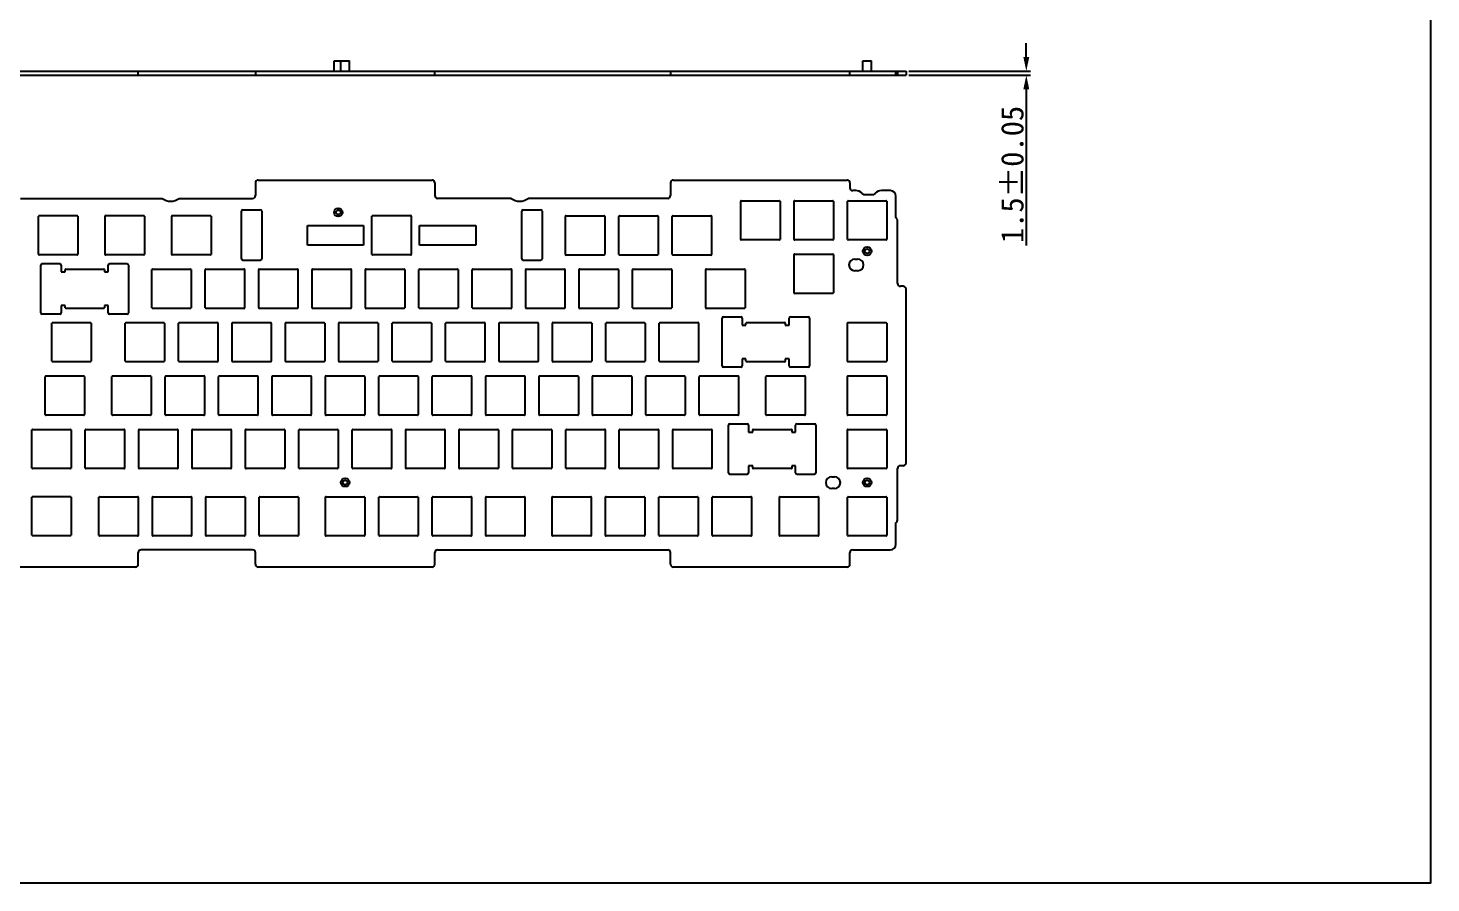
# Model space of a CAD drawing. Header units: millimetres. Extents: x 207 to 1794, y 114 to 650.
# Drawn here: x 461 to 962, y 114 to 419 of the extents above; entities that cross this region are included whole.
import ezdxf

# ---------------------------------------------------------------- set-up
doc = ezdxf.new("R2010")
doc.units = ezdxf.units.MM
doc.header["$LTSCALE"] = 32.67
doc.header["$PDMODE"] = 3
doc.header["$PDSIZE"] = 8
doc.layers.get('0').update_dxf_attribs({"linetype": 'CONTINUOUS'})
doc.layers.get('Defpoints').update_dxf_attribs({"linetype": 'CONTINUOUS'})
doc.styles.get("Standard").update_dxf_attribs({"font": ''})
doc.styles.get('STANDARD').set_extended_font_data('SimSun')
doc.dimstyles.get("Standard").update_dxf_attribs({"dimtxt": 3.5, "dimasz": 3.5, "dimexe": 1.5, "dimexo": 1, "dimtad": 1, "dimdsep": 46, "dimtxsty": 'STANDARD', "dimblk": '_FILLED', "dimcen": 0.09, "dimclrd": 3, "dimclre": 3, "dimclrt": 3, "dimazin": 2, "dimtp": 0.01, "dimtm": 0.01, "dimtfac": 1, "dimtofl": 0, "dimtmove": 0, "dimatfit": 3, "dimldrblk": '_FILLED', "dimfxl": 1, "dimtolj": 1, "dimarcsym": 0})

# ---------------------------------------------------------------- blocks, each defined once
blk = doc.blocks.new('_FILLED')
at = {"color": 0, "linetype": 'ByBlock'}
blk.add_solid([(0, 0), (-1, 0.21), (-1, -0.21)], dxfattribs=at)
blk = doc.blocks.new('*D6')
at = {"color": 3, "lineweight": -2}
for p, q in [((817.46, 408.65), (817.46, 413.65)), ((775.55, 403.65), (818.96, 403.65)), ((775.55, 402.15), (818.96, 402.15)), ((817.46, 397.15), (817.46, 341.42))]:
    blk.add_line(p, q, dxfattribs=at)
at = {"layer": 'Defpoints', "color": 0}
for p in [(774.55, 403.65), (774.55, 402.15), (817.46, 403.65)]:
    blk.add_point(p, dxfattribs=at)
at = {"color": 3, "lineweight": -2, "xscale": 5, "yscale": 5, "zscale": 5}
for p, rotation in [((817.46, 403.65), 270), ((817.46, 402.15), 90)]:
    blk.add_blockref('_FILLED', p, dxfattribs=dict(at, rotation=rotation))
at = {"color": 3, "insert": (812.52, 366.78), "char_height": 8, "attachment_point": 5, "rotation": 90}
blk.add_mtext('\\A1;1.5%%P0.05', dxfattribs=at)

msp = doc.modelspace()

# ---------------------------------------------------------------- linework, layer by layer
at = {"color": 7, "linetype": 'Continuous'}
for p, q in [((570.548, 403.647), (570.548, 407.247)), ((570.548, 407.247), (575.986, 407.247)), ((572.986, 403.647), (572.986, 407.247)), ((575.986, 403.647), (575.986, 407.247)), ((759.206, 407.247), (762.206, 407.247)), ((759.206, 403.647), (759.206, 407.247)), ((762.206, 403.647), (762.206, 407.247)), ((374.233, 403.647), (774.553, 403.647)), ((374.233, 402.147), (774.553, 402.147)), ((500.706, 402.147), (500.706, 403.647)), ((542.486, 403.647), (542.486, 402.147)), ((606.486, 402.147), (606.486, 403.647)), ((690.553, 403.647), (690.553, 402.147)), ((754.553, 402.147), (754.553, 403.647)), ((770.953, 402.147), (770.953, 403.647)), ((771.553, 403.647), (771.553, 402.147)), ((774.553, 403.647), (774.553, 402.147)), ((542.486, 363.788), (542.486, 359.264)), ((543.486, 364.788), (605.486, 364.788)), ((606.486, 363.788), (606.486, 359.264)), ((690.553, 363.788), (690.553, 359.264)), ((691.553, 364.788), (753.553, 364.788)), ((754.553, 363.788), (754.553, 362.034)), ((756.648, 361.034), (755.553, 361.034)), ((768.953, 361.034), (765.765, 361.034)), ((458.733, 358.264), (509.2, 358.264)), ((515.273, 358.264), (541.486, 358.264)), ((633.7, 358.264), (607.486, 358.264)), ((689.553, 358.264), (639.773, 358.264)), ((715.606, 343.634), (715.606, 357.234)), ((715.806, 357.434), (729.406, 357.434)), ((729.606, 357.234), (729.606, 343.634)), ((734.656, 343.634), (734.656, 357.234)), ((734.856, 357.434), (748.456, 357.434)), ((748.656, 357.234), (748.656, 343.634)), ((753.706, 343.634), (753.706, 357.234)), ((753.906, 357.434), (767.506, 357.434)), ((762.92, 359.534), (759.492, 359.534)), ((767.706, 357.234), (767.706, 343.634)), ((770.953, 351.444), (770.953, 359.034)), ((465.113, 338.294), (465.113, 351.894)), ((465.313, 352.094), (478.913, 352.094)), ((479.113, 351.894), (479.113, 338.294)), ((488.878, 338.294), (488.878, 351.894)), ((489.078, 352.094), (502.678, 352.094)), ((502.878, 351.894), (502.878, 338.294)), ((512.643, 338.294), (512.643, 351.894)), ((512.843, 352.094), (526.443, 352.094)), ((526.643, 351.894), (526.643, 338.294)), ((537.526, 336.652), (537.526, 353.652)), ((538.026, 354.152), (544.226, 354.152)), ((544.726, 353.652), (544.726, 336.652)), ((584.048, 338.294), (584.048, 351.894)), ((584.248, 352.094), (597.848, 352.094)), ((598.048, 351.894), (598.048, 338.294)), ((637.526, 336.652), (637.526, 353.652)), ((638.026, 354.152), (644.226, 354.152)), ((644.726, 353.652), (644.726, 336.652)), ((653.073, 338.244), (653.073, 351.844)), ((653.273, 352.044), (666.873, 352.044)), ((667.073, 351.844), (667.073, 338.244)), ((672.123, 338.244), (672.123, 351.844)), ((672.323, 352.044), (685.923, 352.044)), ((686.123, 351.844), (686.123, 338.244)), ((691.173, 338.244), (691.173, 351.844)), ((691.373, 352.044), (704.973, 352.044)), ((705.173, 351.844), (705.173, 338.244)), ((561.048, 341.594), (561.048, 348.594)), ((561.048, 348.594), (581.048, 348.594)), ((581.048, 348.594), (581.048, 341.594)), ((601.048, 341.594), (601.048, 348.594)), ((601.048, 348.594), (621.048, 348.594)), ((621.048, 348.594), (621.048, 341.594)), ((771.553, 327.922), (771.553, 350.015)), ((581.048, 341.594), (561.048, 341.594)), ((621.048, 341.594), (601.048, 341.594)), ((729.406, 343.434), (715.806, 343.434)), ((748.456, 343.434), (734.856, 343.434)), ((767.506, 343.434), (753.906, 343.434)), ((478.913, 338.094), (465.313, 338.094)), ((502.678, 338.094), (489.078, 338.094)), ((526.443, 338.094), (512.843, 338.094)), ((544.226, 336.152), (538.026, 336.152)), ((597.848, 338.094), (584.248, 338.094)), ((644.226, 336.152), (638.026, 336.152)), ((666.873, 338.044), (653.273, 338.044)), ((685.923, 338.044), (672.323, 338.044)), ((704.973, 338.044), (691.373, 338.044)), ((734.656, 324.584), (734.656, 338.184)), ((734.856, 338.384), (748.456, 338.384)), ((748.656, 338.184), (748.656, 324.584)), ((756.306, 336.634), (757.306, 336.634)), ((465.966, 317.485), (465.966, 334.485)), ((466.466, 334.985), (472.666, 334.985)), ((473.166, 334.485), (473.166, 332.044)), ((473.166, 332.044), (474.643, 332.044)), ((474.643, 332.044), (474.643, 332.844)), ((474.843, 333.044), (488.443, 333.044)), ((488.643, 332.844), (488.643, 332.044)), ((488.643, 332.044), (489.966, 332.044)), ((489.966, 332.044), (489.966, 334.485)), ((490.466, 334.985), (496.666, 334.985)), ((497.166, 334.485), (497.166, 317.485)), ((505.548, 319.244), (505.548, 332.844)), ((505.748, 333.044), (519.348, 333.044)), ((519.548, 332.844), (519.548, 319.244)), ((524.598, 319.244), (524.598, 332.844)), ((524.798, 333.044), (538.398, 333.044)), ((538.598, 332.844), (538.598, 319.244)), ((543.648, 319.244), (543.648, 332.844)), ((543.848, 333.044), (557.448, 333.044)), ((557.648, 332.844), (557.648, 319.244)), ((562.698, 319.244), (562.698, 332.844)), ((562.898, 333.044), (576.498, 333.044)), ((576.698, 332.844), (576.698, 319.244)), ((581.748, 319.244), (581.748, 332.844)), ((581.948, 333.044), (595.548, 333.044)), ((595.748, 332.844), (595.748, 319.244)), ((600.798, 319.244), (600.798, 332.844)), ((600.998, 333.044), (614.598, 333.044)), ((614.798, 332.844), (614.798, 319.244)), ((619.848, 319.244), (619.848, 332.844)), ((620.048, 333.044), (633.648, 333.044)), ((633.848, 332.844), (633.848, 319.244)), ((638.898, 319.244), (638.898, 332.844)), ((639.098, 333.044), (652.698, 333.044)), ((652.898, 332.844), (652.898, 319.244)), ((657.948, 319.244), (657.948, 332.844)), ((658.148, 333.044), (671.748, 333.044)), ((671.948, 332.844), (671.948, 319.244)), ((676.998, 319.244), (676.998, 332.844)), ((677.198, 333.044), (690.798, 333.044)), ((690.998, 332.844), (690.998, 319.244)), ((703.148, 319.244), (703.148, 332.844)), ((703.348, 333.044), (716.948, 333.044)), ((717.148, 332.844), (717.148, 319.244)), ((757.306, 332.434), (756.306, 332.434)), ((773.553, 326.922), (772.553, 326.922)), ((774.553, 263.922), (774.553, 325.922)), ((748.456, 324.384), (734.856, 324.384)), ((472.666, 316.985), (466.466, 316.985)), ((473.166, 320.044), (473.166, 317.485)), ((474.643, 320.044), (473.166, 320.044)), ((474.643, 319.244), (474.643, 320.044)), ((488.443, 319.044), (474.843, 319.044)), ((488.643, 320.044), (488.643, 319.244)), ((489.966, 320.044), (488.643, 320.044)), ((489.966, 317.485), (489.966, 320.044)), ((496.666, 316.985), (490.466, 316.985)), ((519.348, 319.044), (505.748, 319.044)), ((538.398, 319.044), (524.798, 319.044)), ((557.448, 319.044), (543.848, 319.044)), ((576.498, 319.044), (562.898, 319.044)), ((595.548, 319.044), (581.948, 319.044)), ((614.598, 319.044), (600.998, 319.044)), ((633.648, 319.044), (620.048, 319.044)), ((652.698, 319.044), (639.098, 319.044)), ((671.748, 319.044), (658.148, 319.044)), ((690.798, 319.044), (677.198, 319.044)), ((716.948, 319.044), (703.348, 319.044)), ((708.926, 298.552), (708.926, 315.552)), ((709.426, 316.052), (715.626, 316.052)), ((716.126, 315.552), (716.126, 312.994)), ((732.926, 312.994), (732.926, 315.552)), ((733.426, 316.052), (739.626, 316.052)), ((740.126, 315.552), (740.126, 298.552)), ((469.893, 300.194), (469.893, 313.794)), ((470.093, 313.994), (483.693, 313.994)), ((483.893, 313.794), (483.893, 300.194)), ((496.038, 300.194), (496.038, 313.794)), ((496.238, 313.994), (509.838, 313.994)), ((510.038, 313.794), (510.038, 300.194)), ((515.088, 300.194), (515.088, 313.794)), ((515.288, 313.994), (528.888, 313.994)), ((529.088, 313.794), (529.088, 300.194)), ((534.138, 300.194), (534.138, 313.794)), ((534.338, 313.994), (547.938, 313.994)), ((548.138, 313.794), (548.138, 300.194)), ((553.188, 300.194), (553.188, 313.794)), ((553.388, 313.994), (566.988, 313.994)), ((567.188, 313.794), (567.188, 300.194)), ((572.238, 300.194), (572.238, 313.794)), ((572.438, 313.994), (586.038, 313.994)), ((586.238, 313.794), (586.238, 300.194)), ((591.288, 300.194), (591.288, 313.794)), ((591.488, 313.994), (605.088, 313.994)), ((605.288, 313.794), (605.288, 300.194)), ((610.338, 300.194), (610.338, 313.794)), ((610.538, 313.994), (624.138, 313.994)), ((624.338, 313.794), (624.338, 300.194)), ((629.388, 300.194), (629.388, 313.794)), ((629.588, 313.994), (643.188, 313.994)), ((643.388, 313.794), (643.388, 300.194)), ((648.438, 300.194), (648.438, 313.794)), ((648.638, 313.994), (662.238, 313.994)), ((662.438, 313.794), (662.438, 300.194)), ((667.488, 300.194), (667.488, 313.794)), ((667.688, 313.994), (681.288, 313.994)), ((681.488, 313.794), (681.488, 300.194)), ((686.538, 300.194), (686.538, 313.794)), ((686.738, 313.994), (700.338, 313.994)), ((700.538, 313.794), (700.538, 300.194)), ((716.126, 312.994), (717.448, 312.994)), ((717.448, 312.994), (717.448, 313.794)), ((717.648, 313.994), (731.248, 313.994)), ((731.448, 313.794), (731.448, 312.994)), ((731.448, 312.994), (732.926, 312.994)), ((753.653, 300.194), (753.653, 313.794)), ((753.853, 313.994), (767.453, 313.994)), ((767.653, 313.794), (767.653, 300.194)), ((717.448, 300.994), (716.126, 300.994)), ((716.126, 300.994), (716.126, 298.552)), ((717.448, 300.194), (717.448, 300.994)), ((732.926, 300.994), (731.448, 300.994)), ((731.448, 300.994), (731.448, 300.194)), ((732.926, 298.552), (732.926, 300.994)), ((483.693, 299.994), (470.093, 299.994)), ((509.838, 299.994), (496.238, 299.994)), ((528.888, 299.994), (515.288, 299.994)), ((547.938, 299.994), (534.338, 299.994)), ((566.988, 299.994), (553.388, 299.994)), ((586.038, 299.994), (572.438, 299.994)), ((605.088, 299.994), (591.488, 299.994)), ((624.138, 299.994), (610.538, 299.994)), ((643.188, 299.994), (629.588, 299.994)), ((662.238, 299.994), (648.638, 299.994)), ((681.288, 299.994), (667.688, 299.994)), ((700.338, 299.994), (686.738, 299.994)), ((715.626, 298.052), (709.426, 298.052)), ((731.248, 299.994), (717.648, 299.994)), ((739.626, 298.052), (733.426, 298.052)), ((767.453, 299.994), (753.853, 299.994)), ((467.508, 281.144), (467.508, 294.744)), ((467.708, 294.944), (481.308, 294.944)), ((481.508, 294.744), (481.508, 281.144)), ((491.273, 281.144), (491.273, 294.744)), ((491.473, 294.944), (505.073, 294.944)), ((505.273, 294.744), (505.273, 281.144)), ((510.323, 281.144), (510.323, 294.744)), ((510.523, 294.944), (524.123, 294.944)), ((524.323, 294.744), (524.323, 281.144)), ((529.373, 281.144), (529.373, 294.744)), ((529.573, 294.944), (543.173, 294.944)), ((543.373, 294.744), (543.373, 281.144)), ((548.423, 281.144), (548.423, 294.744)), ((548.623, 294.944), (562.223, 294.944)), ((562.423, 294.744), (562.423, 281.144)), ((567.473, 281.144), (567.473, 294.744)), ((567.673, 294.944), (581.273, 294.944)), ((581.473, 294.744), (581.473, 281.144)), ((586.523, 281.144), (586.523, 294.744)), ((586.723, 294.944), (600.323, 294.944)), ((600.523, 294.744), (600.523, 281.144)), ((605.573, 281.144), (605.573, 294.744)), ((605.773, 294.944), (619.373, 294.944)), ((619.573, 294.744), (619.573, 281.144)), ((624.623, 281.144), (624.623, 294.744)), ((624.823, 294.944), (638.423, 294.944)), ((638.623, 294.744), (638.623, 281.144)), ((643.673, 281.144), (643.673, 294.744)), ((643.873, 294.944), (657.473, 294.944)), ((657.673, 294.744), (657.673, 281.144)), ((662.723, 281.144), (662.723, 294.744)), ((662.923, 294.944), (676.523, 294.944)), ((676.723, 294.744), (676.723, 281.144)), ((681.773, 281.144), (681.773, 294.744)), ((681.973, 294.944), (695.573, 294.944)), ((695.773, 294.744), (695.773, 281.144)), ((700.823, 281.144), (700.823, 294.744)), ((701.023, 294.944), (714.623, 294.944)), ((714.823, 294.744), (714.823, 281.144)), ((724.593, 281.144), (724.593, 294.744)), ((724.793, 294.944), (738.393, 294.944)), ((738.593, 294.744), (738.593, 281.144)), ((753.653, 281.144), (753.653, 294.744)), ((753.853, 294.944), (767.453, 294.944)), ((767.653, 294.744), (767.653, 281.144)), ((481.308, 280.944), (467.708, 280.944)), ((505.073, 280.944), (491.473, 280.944)), ((524.123, 280.944), (510.523, 280.944)), ((543.173, 280.944), (529.573, 280.944)), ((562.223, 280.944), (548.623, 280.944)), ((581.273, 280.944), (567.673, 280.944)), ((600.323, 280.944), (586.723, 280.944)), ((619.373, 280.944), (605.773, 280.944)), ((638.423, 280.944), (624.823, 280.944)), ((657.473, 280.944), (643.873, 280.944)), ((676.523, 280.944), (662.923, 280.944)), ((695.573, 280.944), (681.973, 280.944)), ((714.623, 280.944), (701.023, 280.944)), ((738.393, 280.944), (724.793, 280.944)), ((767.453, 280.944), (753.853, 280.944)), ((462.743, 262.094), (462.743, 275.694)), ((462.943, 275.894), (476.543, 275.894)), ((476.743, 275.694), (476.743, 262.094)), ((481.793, 262.094), (481.793, 275.694)), ((481.993, 275.894), (495.593, 275.894)), ((495.793, 275.694), (495.793, 262.094)), ((500.843, 262.094), (500.843, 275.694)), ((501.043, 275.894), (514.643, 275.894)), ((514.843, 275.694), (514.843, 262.094)), ((519.893, 262.094), (519.893, 275.694)), ((520.093, 275.894), (533.693, 275.894)), ((533.893, 275.694), (533.893, 262.094)), ((538.943, 262.094), (538.943, 275.694)), ((539.143, 275.894), (552.743, 275.894)), ((552.943, 275.694), (552.943, 262.094)), ((557.993, 262.094), (557.993, 275.694)), ((558.193, 275.894), (571.793, 275.894)), ((571.993, 275.694), (571.993, 262.094)), ((577.043, 262.094), (577.043, 275.694)), ((577.243, 275.894), (590.843, 275.894)), ((591.043, 275.694), (591.043, 262.094)), ((596.093, 262.094), (596.093, 275.694)), ((596.293, 275.894), (609.893, 275.894)), ((610.093, 275.694), (610.093, 262.094)), ((615.143, 262.094), (615.143, 275.694)), ((615.343, 275.894), (628.943, 275.894)), ((629.143, 275.694), (629.143, 262.094)), ((634.193, 262.094), (634.193, 275.694)), ((634.393, 275.894), (647.993, 275.894)), ((648.193, 275.694), (648.193, 262.094)), ((653.243, 262.094), (653.243, 275.694)), ((653.443, 275.894), (667.043, 275.894)), ((667.243, 275.694), (667.243, 262.094)), ((672.293, 262.094), (672.293, 275.694)), ((672.493, 275.894), (686.093, 275.894)), ((686.293, 275.694), (686.293, 262.094)), ((691.343, 262.094), (691.343, 275.694)), ((691.543, 275.894), (705.143, 275.894)), ((705.343, 275.694), (705.343, 262.094)), ((711.186, 260.335), (711.186, 277.335)), ((711.686, 277.835), (717.886, 277.835)), ((718.386, 277.335), (718.386, 274.894)), ((719.863, 274.894), (719.863, 275.694)), ((720.063, 275.894), (733.663, 275.894)), ((733.863, 275.694), (733.863, 274.894)), ((735.186, 274.894), (735.186, 277.335)), ((735.686, 277.835), (741.886, 277.835)), ((742.386, 277.335), (742.386, 260.335)), ((753.653, 262.094), (753.653, 275.694)), ((753.853, 275.894), (767.453, 275.894)), ((767.653, 275.694), (767.653, 262.094)), ((718.386, 274.894), (719.863, 274.894)), ((733.863, 274.894), (735.186, 274.894)), ((476.543, 261.894), (462.943, 261.894)), ((495.593, 261.894), (481.993, 261.894)), ((514.643, 261.894), (501.043, 261.894)), ((533.693, 261.894), (520.093, 261.894)), ((552.743, 261.894), (539.143, 261.894)), ((571.793, 261.894), (558.193, 261.894)), ((590.843, 261.894), (577.243, 261.894)), ((609.893, 261.894), (596.293, 261.894)), ((628.943, 261.894), (615.343, 261.894)), ((647.993, 261.894), (634.393, 261.894)), ((667.043, 261.894), (653.443, 261.894)), ((686.093, 261.894), (672.493, 261.894)), ((705.143, 261.894), (691.543, 261.894)), ((719.863, 262.894), (718.386, 262.894)), ((718.386, 262.894), (718.386, 260.335)), ((719.863, 262.094), (719.863, 262.894)), ((733.663, 261.894), (720.063, 261.894)), ((735.186, 262.894), (733.863, 262.894)), ((733.863, 262.894), (733.863, 262.094)), ((735.186, 260.335), (735.186, 262.894)), ((767.453, 261.894), (753.853, 261.894)), ((771.553, 243.962), (771.553, 261.922)), ((773.553, 262.922), (772.553, 262.922)), ((717.886, 259.835), (711.686, 259.835)), ((741.886, 259.835), (735.686, 259.835)), ((748.039, 258.994), (749.039, 258.994)), ((462.743, 238.144), (462.743, 251.744)), ((462.943, 251.944), (476.543, 251.944)), ((476.743, 251.744), (476.743, 238.144)), ((486.674, 238.094), (486.674, 251.694)), ((486.874, 251.894), (500.474, 251.894)), ((500.674, 251.694), (500.674, 238.094)), ((505.724, 238.094), (505.724, 251.694)), ((505.924, 251.894), (519.524, 251.894)), ((519.724, 251.694), (519.724, 238.094)), ((524.774, 238.094), (524.774, 251.694)), ((524.974, 251.894), (538.574, 251.894)), ((538.774, 251.694), (538.774, 238.094)), ((543.824, 238.094), (543.824, 251.694)), ((544.024, 251.894), (557.624, 251.894)), ((557.824, 251.694), (557.824, 238.094)), ((567.482, 238.094), (567.482, 251.694)), ((567.682, 251.894), (581.282, 251.894)), ((581.482, 251.694), (581.482, 238.094)), ((586.532, 238.094), (586.532, 251.694)), ((586.732, 251.894), (600.332, 251.894)), ((600.532, 251.694), (600.532, 238.094)), ((605.582, 238.094), (605.582, 251.694)), ((605.782, 251.894), (619.382, 251.894)), ((619.582, 251.694), (619.582, 238.094)), ((624.632, 238.094), (624.632, 251.694)), ((624.832, 251.894), (638.432, 251.894)), ((638.632, 251.694), (638.632, 238.094)), ((648.29, 238.094), (648.29, 251.694)), ((648.49, 251.894), (662.09, 251.894)), ((662.29, 251.694), (662.29, 238.094)), ((667.34, 238.094), (667.34, 251.694)), ((667.54, 251.894), (681.14, 251.894)), ((681.34, 251.694), (681.34, 238.094)), ((686.39, 238.094), (686.39, 251.694)), ((686.59, 251.894), (700.19, 251.894)), ((700.39, 251.694), (700.39, 238.094)), ((705.44, 238.094), (705.44, 251.694)), ((705.64, 251.894), (719.24, 251.894)), ((719.44, 251.694), (719.44, 238.094)), ((729.371, 238.094), (729.371, 251.694)), ((729.571, 251.894), (743.171, 251.894)), ((743.371, 251.694), (743.371, 238.094)), ((749.039, 254.794), (748.039, 254.794)), ((753.703, 238.094), (753.703, 251.694)), ((753.903, 251.894), (767.503, 251.894)), ((767.703, 251.694), (767.703, 238.094)), ((770.953, 234.944), (770.953, 242.534)), ((476.543, 237.944), (462.943, 237.944)), ((500.474, 237.894), (486.874, 237.894)), ((519.524, 237.894), (505.924, 237.894)), ((538.574, 237.894), (524.974, 237.894)), ((557.624, 237.894), (544.024, 237.894)), ((581.282, 237.894), (567.682, 237.894)), ((600.332, 237.894), (586.732, 237.894)), ((619.382, 237.894), (605.782, 237.894)), ((638.432, 237.894), (624.832, 237.894)), ((662.09, 237.894), (648.49, 237.894)), ((681.14, 237.894), (667.54, 237.894)), ((700.19, 237.894), (686.59, 237.894)), ((719.24, 237.894), (705.64, 237.894)), ((743.171, 237.894), (729.571, 237.894)), ((767.503, 237.894), (753.903, 237.894)), ((500.706, 227.792), (500.706, 231.944)), ((541.486, 232.944), (501.706, 232.944)), ((542.486, 227.792), (542.486, 231.944)), ((606.486, 227.792), (606.486, 231.944)), ((607.486, 232.944), (689.553, 232.944)), ((690.553, 227.792), (690.553, 231.944)), ((754.553, 227.792), (754.553, 231.944)), ((755.553, 232.944), (768.953, 232.944)), ((499.706, 226.792), (437.706, 226.792)), ((605.486, 226.792), (543.486, 226.792)), ((753.553, 226.792), (691.553, 226.792))]:
    msp.add_line(p, q, dxfattribs=at)
msp.add_lwpolyline([(207.367, 114.167), (961.794, 114.167), (961.794, 647.601), (207.367, 647.601)], close=True)
for centre, radius in [((572.048, 353.263), 1.5), ((572.048, 353.263), 0.8), ((760.706, 339.434), 1.5), ((760.706, 339.434), 0.8), ((574.486, 256.962), 1.5), ((574.486, 256.962), 0.8), ((760.706, 256.962), 1.5), ((760.706, 256.962), 0.8)]:
    msp.add_circle(centre, radius, dxfattribs=at)
for centre, radius, start, end in [((543.486, 363.788), 1, 90, 180), ((605.486, 363.788), 1, 0, 90), ((691.553, 363.788), 1, 90, 180), ((753.553, 363.788), 1, 0, 90), ((755.553, 362.034), 1, 180, 270), ((756.648, 358.034), 3, 42.67143, 90), ((765.765, 358.034), 3, 90, 137.32857), ((768.953, 359.034), 2, 0, 90), ((512.236, 362.236), 5, 232.60472, 307.39528), ((541.486, 359.264), 1, 270, 0), ((607.486, 359.264), 1, 180, 270), ((636.736, 362.236), 5, 232.60472, 307.39528), ((689.553, 359.264), 1, 270, 0), ((715.806, 357.234), 0.2, 90, 180), ((729.406, 357.234), 0.2, 0, 90), ((734.856, 357.234), 0.2, 90, 180), ((748.456, 357.234), 0.2, 0, 90), ((753.906, 357.234), 0.2, 90, 180), ((761.206, 362.236), 3.2, 222.67143, 237.61565), ((761.206, 362.236), 3.2, 302.38435, 317.32857), ((767.506, 357.234), 0.2, 0, 90), ((465.313, 351.894), 0.2, 90, 180), ((478.913, 351.894), 0.2, 0, 90), ((489.078, 351.894), 0.2, 90, 180), ((502.678, 351.894), 0.2, 0, 90), ((512.843, 351.894), 0.2, 90, 180), ((526.443, 351.894), 0.2, 0, 90), ((538.026, 353.652), 0.5, 90, 180), ((544.226, 353.652), 0.5, 0, 90), ((584.248, 351.894), 0.2, 90, 180), ((597.848, 351.894), 0.2, 0, 90), ((638.026, 353.652), 0.5, 90, 180), ((644.226, 353.652), 0.5, 0, 90), ((653.273, 351.844), 0.2, 90, 180), ((666.873, 351.844), 0.2, 0, 90), ((672.323, 351.844), 0.2, 90, 180), ((685.923, 351.844), 0.2, 0, 90), ((691.373, 351.844), 0.2, 90, 180), ((704.973, 351.844), 0.2, 0, 90), ((769.553, 350.015), 2, 0, 45.573), ((715.806, 343.634), 0.2, 180, 270), ((729.406, 343.634), 0.2, 270, 0), ((734.856, 343.634), 0.2, 180, 270), ((748.456, 343.634), 0.2, 270, 0), ((753.906, 343.634), 0.2, 180, 270), ((767.506, 343.634), 0.2, 270, 0), ((465.313, 338.294), 0.2, 180, 270), ((478.913, 338.294), 0.2, 270, 0), ((489.078, 338.294), 0.2, 180, 270), ((502.678, 338.294), 0.2, 270, 0), ((512.843, 338.294), 0.2, 180, 270), ((526.443, 338.294), 0.2, 270, 0), ((538.026, 336.652), 0.5, 180, 270), ((544.226, 336.652), 0.5, 270, 0), ((584.248, 338.294), 0.2, 180, 270), ((597.848, 338.294), 0.2, 270, 0), ((638.026, 336.652), 0.5, 180, 270), ((644.226, 336.652), 0.5, 270, 0), ((653.273, 338.244), 0.2, 180, 270), ((666.873, 338.244), 0.2, 270, 0), ((672.323, 338.244), 0.2, 180, 270), ((685.923, 338.244), 0.2, 270, 0), ((691.373, 338.244), 0.2, 180, 270), ((704.973, 338.244), 0.2, 270, 0), ((734.856, 338.184), 0.2, 90, 180), ((748.456, 338.184), 0.2, 0, 90), ((756.306, 334.534), 2.1, 90, 270), ((757.306, 334.534), 2.1, 270, 90), ((466.466, 334.485), 0.5, 90, 180), ((472.666, 334.485), 0.5, 0, 90), ((474.843, 332.844), 0.2, 90, 180), ((488.443, 332.844), 0.2, 0, 90), ((490.466, 334.485), 0.5, 90, 180), ((496.666, 334.485), 0.5, 0, 90), ((505.748, 332.844), 0.2, 90, 180), ((519.348, 332.844), 0.2, 0, 90), ((524.798, 332.844), 0.2, 90, 180), ((538.398, 332.844), 0.2, 0, 90), ((543.848, 332.844), 0.2, 90, 180), ((557.448, 332.844), 0.2, 0, 90), ((562.898, 332.844), 0.2, 90, 180), ((576.498, 332.844), 0.2, 0, 90), ((581.948, 332.844), 0.2, 90, 180), ((595.548, 332.844), 0.2, 0, 90), ((600.998, 332.844), 0.2, 90, 180), ((614.598, 332.844), 0.2, 0, 90), ((620.048, 332.844), 0.2, 90, 180), ((633.648, 332.844), 0.2, 0, 90), ((639.098, 332.844), 0.2, 90, 180), ((652.698, 332.844), 0.2, 0, 90), ((658.148, 332.844), 0.2, 90, 180), ((671.748, 332.844), 0.2, 0, 90), ((677.198, 332.844), 0.2, 90, 180), ((690.798, 332.844), 0.2, 0, 90), ((703.348, 332.844), 0.2, 90, 180), ((716.948, 332.844), 0.2, 0, 90), ((772.553, 327.922), 1, 180, 270), ((773.553, 325.922), 1, 0, 90), ((734.856, 324.584), 0.2, 180, 270), ((748.456, 324.584), 0.2, 270, 0), ((466.466, 317.485), 0.5, 180, 270), ((472.666, 317.485), 0.5, 270, 0), ((474.843, 319.244), 0.2, 180, 270), ((488.443, 319.244), 0.2, 270, 0), ((490.466, 317.485), 0.5, 180, 270), ((496.666, 317.485), 0.5, 270, 0), ((505.748, 319.244), 0.2, 180, 270), ((519.348, 319.244), 0.2, 270, 0), ((524.798, 319.244), 0.2, 180, 270), ((538.398, 319.244), 0.2, 270, 0), ((543.848, 319.244), 0.2, 180, 270), ((557.448, 319.244), 0.2, 270, 0), ((562.898, 319.244), 0.2, 180, 270), ((576.498, 319.244), 0.2, 270, 0), ((581.948, 319.244), 0.2, 180, 270), ((595.548, 319.244), 0.2, 270, 0), ((600.998, 319.244), 0.2, 180, 270), ((614.598, 319.244), 0.2, 270, 0), ((620.048, 319.244), 0.2, 180, 270), ((633.648, 319.244), 0.2, 270, 0), ((639.098, 319.244), 0.2, 180, 270), ((652.698, 319.244), 0.2, 270, 0), ((658.148, 319.244), 0.2, 180, 270), ((671.748, 319.244), 0.2, 270, 0), ((677.198, 319.244), 0.2, 180, 270), ((690.798, 319.244), 0.2, 270, 0), ((703.348, 319.244), 0.2, 180, 270), ((709.426, 315.552), 0.5, 90, 180), ((715.626, 315.552), 0.5, 0, 90), ((716.948, 319.244), 0.2, 270, 0), ((733.426, 315.552), 0.5, 90, 180), ((739.626, 315.552), 0.5, 0, 90), ((470.093, 313.794), 0.2, 90, 180), ((483.693, 313.794), 0.2, 0, 90), ((496.238, 313.794), 0.2, 90, 180), ((509.838, 313.794), 0.2, 0, 90), ((515.288, 313.794), 0.2, 90, 180), ((528.888, 313.794), 0.2, 0, 90), ((534.338, 313.794), 0.2, 90, 180), ((547.938, 313.794), 0.2, 0, 90), ((553.388, 313.794), 0.2, 90, 180), ((566.988, 313.794), 0.2, 0, 90), ((572.438, 313.794), 0.2, 90, 180), ((586.038, 313.794), 0.2, 0, 90), ((591.488, 313.794), 0.2, 90, 180), ((605.088, 313.794), 0.2, 0, 90), ((610.538, 313.794), 0.2, 90, 180), ((624.138, 313.794), 0.2, 0, 90), ((629.588, 313.794), 0.2, 90, 180), ((643.188, 313.794), 0.2, 0, 90), ((648.638, 313.794), 0.2, 90, 180), ((662.238, 313.794), 0.2, 0, 90), ((667.688, 313.794), 0.2, 90, 180), ((681.288, 313.794), 0.2, 0, 90), ((686.738, 313.794), 0.2, 90, 180), ((700.338, 313.794), 0.2, 0, 90), ((717.648, 313.794), 0.2, 90, 180), ((731.248, 313.794), 0.2, 0, 90), ((753.853, 313.794), 0.2, 90, 180), ((767.453, 313.794), 0.2, 0, 90), ((470.093, 300.194), 0.2, 180, 270), ((483.693, 300.194), 0.2, 270, 0), ((496.238, 300.194), 0.2, 180, 270), ((509.838, 300.194), 0.2, 270, 0), ((515.288, 300.194), 0.2, 180, 270), ((528.888, 300.194), 0.2, 270, 0), ((534.338, 300.194), 0.2, 180, 270), ((547.938, 300.194), 0.2, 270, 0), ((553.388, 300.194), 0.2, 180, 270), ((566.988, 300.194), 0.2, 270, 0), ((572.438, 300.194), 0.2, 180, 270), ((586.038, 300.194), 0.2, 270, 0), ((591.488, 300.194), 0.2, 180, 270), ((605.088, 300.194), 0.2, 270, 0), ((610.538, 300.194), 0.2, 180, 270), ((624.138, 300.194), 0.2, 270, 0), ((629.588, 300.194), 0.2, 180, 270), ((643.188, 300.194), 0.2, 270, 0), ((648.638, 300.194), 0.2, 180, 270), ((662.238, 300.194), 0.2, 270, 0), ((667.688, 300.194), 0.2, 180, 270), ((681.288, 300.194), 0.2, 270, 0), ((686.738, 300.194), 0.2, 180, 270), ((700.338, 300.194), 0.2, 270, 0), ((709.426, 298.552), 0.5, 180, 270), ((715.626, 298.552), 0.5, 270, 0), ((717.648, 300.194), 0.2, 180, 270), ((731.248, 300.194), 0.2, 270, 0), ((733.426, 298.552), 0.5, 180, 270), ((739.626, 298.552), 0.5, 270, 0), ((753.853, 300.194), 0.2, 180, 270), ((767.453, 300.194), 0.2, 270, 0), ((467.708, 294.744), 0.2, 90, 180), ((481.308, 294.744), 0.2, 0, 90), ((491.473, 294.744), 0.2, 90, 180), ((505.073, 294.744), 0.2, 0, 90), ((510.523, 294.744), 0.2, 90, 180), ((524.123, 294.744), 0.2, 0, 90), ((529.573, 294.744), 0.2, 90, 180), ((543.173, 294.744), 0.2, 0, 90), ((548.623, 294.744), 0.2, 90, 180), ((562.223, 294.744), 0.2, 0, 90), ((567.673, 294.744), 0.2, 90, 180), ((581.273, 294.744), 0.2, 0, 90), ((586.723, 294.744), 0.2, 90, 180), ((600.323, 294.744), 0.2, 0, 90), ((605.773, 294.744), 0.2, 90, 180), ((619.373, 294.744), 0.2, 0, 90), ((624.823, 294.744), 0.2, 90, 180), ((638.423, 294.744), 0.2, 0, 90), ((643.873, 294.744), 0.2, 90, 180), ((657.473, 294.744), 0.2, 0, 90), ((662.923, 294.744), 0.2, 90, 180), ((676.523, 294.744), 0.2, 0, 90), ((681.973, 294.744), 0.2, 90, 180), ((695.573, 294.744), 0.2, 0, 90), ((701.023, 294.744), 0.2, 90, 180), ((714.623, 294.744), 0.2, 0, 90), ((724.793, 294.744), 0.2, 90, 180), ((738.393, 294.744), 0.2, 0, 90), ((753.853, 294.744), 0.2, 90, 180), ((767.453, 294.744), 0.2, 0, 90), ((467.708, 281.144), 0.2, 180, 270), ((481.308, 281.144), 0.2, 270, 0), ((491.473, 281.144), 0.2, 180, 270), ((505.073, 281.144), 0.2, 270, 0), ((510.523, 281.144), 0.2, 180, 270), ((524.123, 281.144), 0.2, 270, 0), ((529.573, 281.144), 0.2, 180, 270), ((543.173, 281.144), 0.2, 270, 0), ((548.623, 281.144), 0.2, 180, 270), ((562.223, 281.144), 0.2, 270, 0), ((567.673, 281.144), 0.2, 180, 270), ((581.273, 281.144), 0.2, 270, 0), ((586.723, 281.144), 0.2, 180, 270), ((600.323, 281.144), 0.2, 270, 0), ((605.773, 281.144), 0.2, 180, 270), ((619.373, 281.144), 0.2, 270, 0), ((624.823, 281.144), 0.2, 180, 270), ((638.423, 281.144), 0.2, 270, 0), ((643.873, 281.144), 0.2, 180, 270), ((657.473, 281.144), 0.2, 270, 0), ((662.923, 281.144), 0.2, 180, 270), ((676.523, 281.144), 0.2, 270, 0), ((681.973, 281.144), 0.2, 180, 270), ((695.573, 281.144), 0.2, 270, 0), ((701.023, 281.144), 0.2, 180, 270), ((714.623, 281.144), 0.2, 270, 0), ((724.793, 281.144), 0.2, 180, 270), ((738.393, 281.144), 0.2, 270, 0), ((753.853, 281.144), 0.2, 180, 270), ((767.453, 281.144), 0.2, 270, 0), ((462.943, 275.694), 0.2, 90, 180), ((476.543, 275.694), 0.2, 0, 90), ((481.993, 275.694), 0.2, 90, 180), ((495.593, 275.694), 0.2, 0, 90), ((501.043, 275.694), 0.2, 90, 180), ((514.643, 275.694), 0.2, 0, 90), ((520.093, 275.694), 0.2, 90, 180), ((533.693, 275.694), 0.2, 0, 90), ((539.143, 275.694), 0.2, 90, 180), ((552.743, 275.694), 0.2, 0, 90), ((558.193, 275.694), 0.2, 90, 180), ((571.793, 275.694), 0.2, 0, 90), ((577.243, 275.694), 0.2, 90, 180), ((590.843, 275.694), 0.2, 0, 90), ((596.293, 275.694), 0.2, 90, 180), ((609.893, 275.694), 0.2, 0, 90), ((615.343, 275.694), 0.2, 90, 180), ((628.943, 275.694), 0.2, 0, 90), ((634.393, 275.694), 0.2, 90, 180), ((647.993, 275.694), 0.2, 0, 90), ((653.443, 275.694), 0.2, 90, 180), ((667.043, 275.694), 0.2, 0, 90), ((672.493, 275.694), 0.2, 90, 180), ((686.093, 275.694), 0.2, 0, 90), ((691.543, 275.694), 0.2, 90, 180), ((705.143, 275.694), 0.2, 0, 90), ((711.686, 277.335), 0.5, 90, 180), ((717.886, 277.335), 0.5, 0, 90), ((720.063, 275.694), 0.2, 90, 180), ((733.663, 275.694), 0.2, 0, 90), ((735.686, 277.335), 0.5, 90, 180), ((741.886, 277.335), 0.5, 0, 90), ((753.853, 275.694), 0.2, 90, 180), ((767.453, 275.694), 0.2, 0, 90), ((462.943, 262.094), 0.2, 180, 270), ((476.543, 262.094), 0.2, 270, 0), ((481.993, 262.094), 0.2, 180, 270), ((495.593, 262.094), 0.2, 270, 0), ((501.043, 262.094), 0.2, 180, 270), ((514.643, 262.094), 0.2, 270, 0), ((520.093, 262.094), 0.2, 180, 270), ((533.693, 262.094), 0.2, 270, 0), ((539.143, 262.094), 0.2, 180, 270), ((552.743, 262.094), 0.2, 270, 0), ((558.193, 262.094), 0.2, 180, 270), ((571.793, 262.094), 0.2, 270, 0), ((577.243, 262.094), 0.2, 180, 270), ((590.843, 262.094), 0.2, 270, 0), ((596.293, 262.094), 0.2, 180, 270), ((609.893, 262.094), 0.2, 270, 0), ((615.343, 262.094), 0.2, 180, 270), ((628.943, 262.094), 0.2, 270, 0), ((634.393, 262.094), 0.2, 180, 270), ((647.993, 262.094), 0.2, 270, 0), ((653.443, 262.094), 0.2, 180, 270), ((667.043, 262.094), 0.2, 270, 0), ((672.493, 262.094), 0.2, 180, 270), ((686.093, 262.094), 0.2, 270, 0), ((691.543, 262.094), 0.2, 180, 270), ((705.143, 262.094), 0.2, 270, 0), ((711.686, 260.335), 0.5, 180, 270), ((717.886, 260.335), 0.5, 270, 0), ((720.063, 262.094), 0.2, 180, 270), ((733.663, 262.094), 0.2, 270, 0), ((735.686, 260.335), 0.5, 180, 270), ((741.886, 260.335), 0.5, 270, 0), ((753.853, 262.094), 0.2, 180, 270), ((767.453, 262.094), 0.2, 270, 0), ((772.553, 261.922), 1, 90, 180), ((773.553, 263.922), 1, 270, 0), ((748.039, 256.894), 2.1, 90, 270), ((749.039, 256.894), 2.1, 270, 90), ((462.943, 251.744), 0.2, 90, 180), ((476.543, 251.744), 0.2, 0, 90), ((486.874, 251.694), 0.2, 90, 180), ((500.474, 251.694), 0.2, 0, 90), ((505.924, 251.694), 0.2, 90, 180), ((519.524, 251.694), 0.2, 0, 90), ((524.974, 251.694), 0.2, 90, 180), ((538.574, 251.694), 0.2, 0, 90), ((544.024, 251.694), 0.2, 90, 180), ((557.624, 251.694), 0.2, 0, 90), ((567.682, 251.694), 0.2, 90, 180), ((581.282, 251.694), 0.2, 0, 90), ((586.732, 251.694), 0.2, 90, 180), ((600.332, 251.694), 0.2, 0, 90), ((605.782, 251.694), 0.2, 90, 180), ((619.382, 251.694), 0.2, 0, 90), ((624.832, 251.694), 0.2, 90, 180), ((638.432, 251.694), 0.2, 0, 90), ((648.49, 251.694), 0.2, 90, 180), ((662.09, 251.694), 0.2, 0, 90), ((667.54, 251.694), 0.2, 90, 180), ((681.14, 251.694), 0.2, 0, 90), ((686.59, 251.694), 0.2, 90, 180), ((700.19, 251.694), 0.2, 0, 90), ((705.64, 251.694), 0.2, 90, 180), ((719.24, 251.694), 0.2, 0, 90), ((729.571, 251.694), 0.2, 90, 180), ((743.171, 251.694), 0.2, 0, 90), ((753.903, 251.694), 0.2, 90, 180), ((767.503, 251.694), 0.2, 0, 90), ((769.553, 243.962), 2, 314.427, 0), ((462.943, 238.144), 0.2, 180, 270), ((476.543, 238.144), 0.2, 270, 0), ((486.874, 238.094), 0.2, 180, 270), ((500.474, 238.094), 0.2, 270, 0), ((505.924, 238.094), 0.2, 180, 270), ((519.524, 238.094), 0.2, 270, 0), ((524.974, 238.094), 0.2, 180, 270), ((538.574, 238.094), 0.2, 270, 0), ((544.024, 238.094), 0.2, 180, 270), ((557.624, 238.094), 0.2, 270, 0), ((567.682, 238.094), 0.2, 180, 270), ((581.282, 238.094), 0.2, 270, 0), ((586.732, 238.094), 0.2, 180, 270), ((600.332, 238.094), 0.2, 270, 0), ((605.782, 238.094), 0.2, 180, 270), ((619.382, 238.094), 0.2, 270, 0), ((624.832, 238.094), 0.2, 180, 270), ((638.432, 238.094), 0.2, 270, 0), ((648.49, 238.094), 0.2, 180, 270), ((662.09, 238.094), 0.2, 270, 0), ((667.54, 238.094), 0.2, 180, 270), ((681.14, 238.094), 0.2, 270, 0), ((686.59, 238.094), 0.2, 180, 270), ((700.19, 238.094), 0.2, 270, 0), ((705.64, 238.094), 0.2, 180, 270), ((719.24, 238.094), 0.2, 270, 0), ((729.571, 238.094), 0.2, 180, 270), ((743.171, 238.094), 0.2, 270, 0), ((753.903, 238.094), 0.2, 180, 270), ((767.503, 238.094), 0.2, 270, 0), ((501.706, 231.944), 1, 90, 180), ((541.486, 231.944), 1, 0, 90), ((607.486, 231.944), 1, 90, 180), ((689.553, 231.944), 1, 0, 90), ((755.553, 231.944), 1, 90, 180), ((768.953, 234.944), 2, 270, 0), ((499.706, 227.792), 1, 270, 0), ((543.486, 227.792), 1, 180, 270), ((605.486, 227.792), 1, 270, 0), ((691.553, 227.792), 1, 180, 270), ((753.553, 227.792), 1, 270, 0)]:
    msp.add_arc(centre, radius, start, end, dxfattribs=at)

# ---------------------------------------------------------------- dimensions: what is measured, and where the dimension line sits
dim = msp.add_linear_dim(base=(817.458, 403.647), p1=(774.553, 402.147), p2=(774.553, 403.647), angle=90, text='<>%%P0.05', dimstyle='STANDARD', override={"dimtxt": 8, "dimasz": 5, "dimtfillclr": 256})
dim.commit()
dim.dimension.update_dxf_attribs({"geometry": '*D6', "text_midpoint": (817.458, 366.784), "dimtype": 160})

doc.saveas('drawing.dxf')
